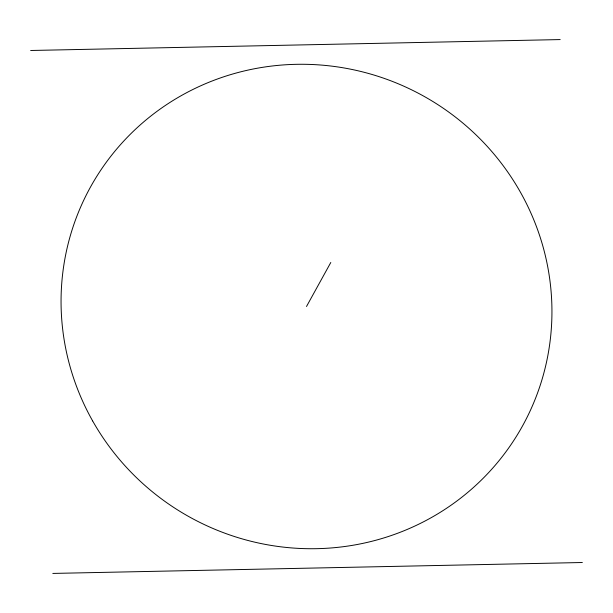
<?xml version="1.0" encoding="UTF-8"?>
<svg xmlns="http://www.w3.org/2000/svg" width="613" height="613" viewBox="0 0 613 613"><rect width="100%" height="100%" fill="white"/><g stroke="black" fill="none" stroke-linecap="round" stroke-linejoin="round"><path stroke-width="0.92" d="M306.5 306.5L330.798 262.479M30.65 50.488L560.19 39.577M52.81 573.423L582.35 562.512M92.617 420.886A246.847 240.809 28.9 0 0 517.717 434.226A246.847 240.809 28.9 0 0 309.167 64.396A246.847 240.809 28.9 0 0 92.617 420.886"/></g></svg>
